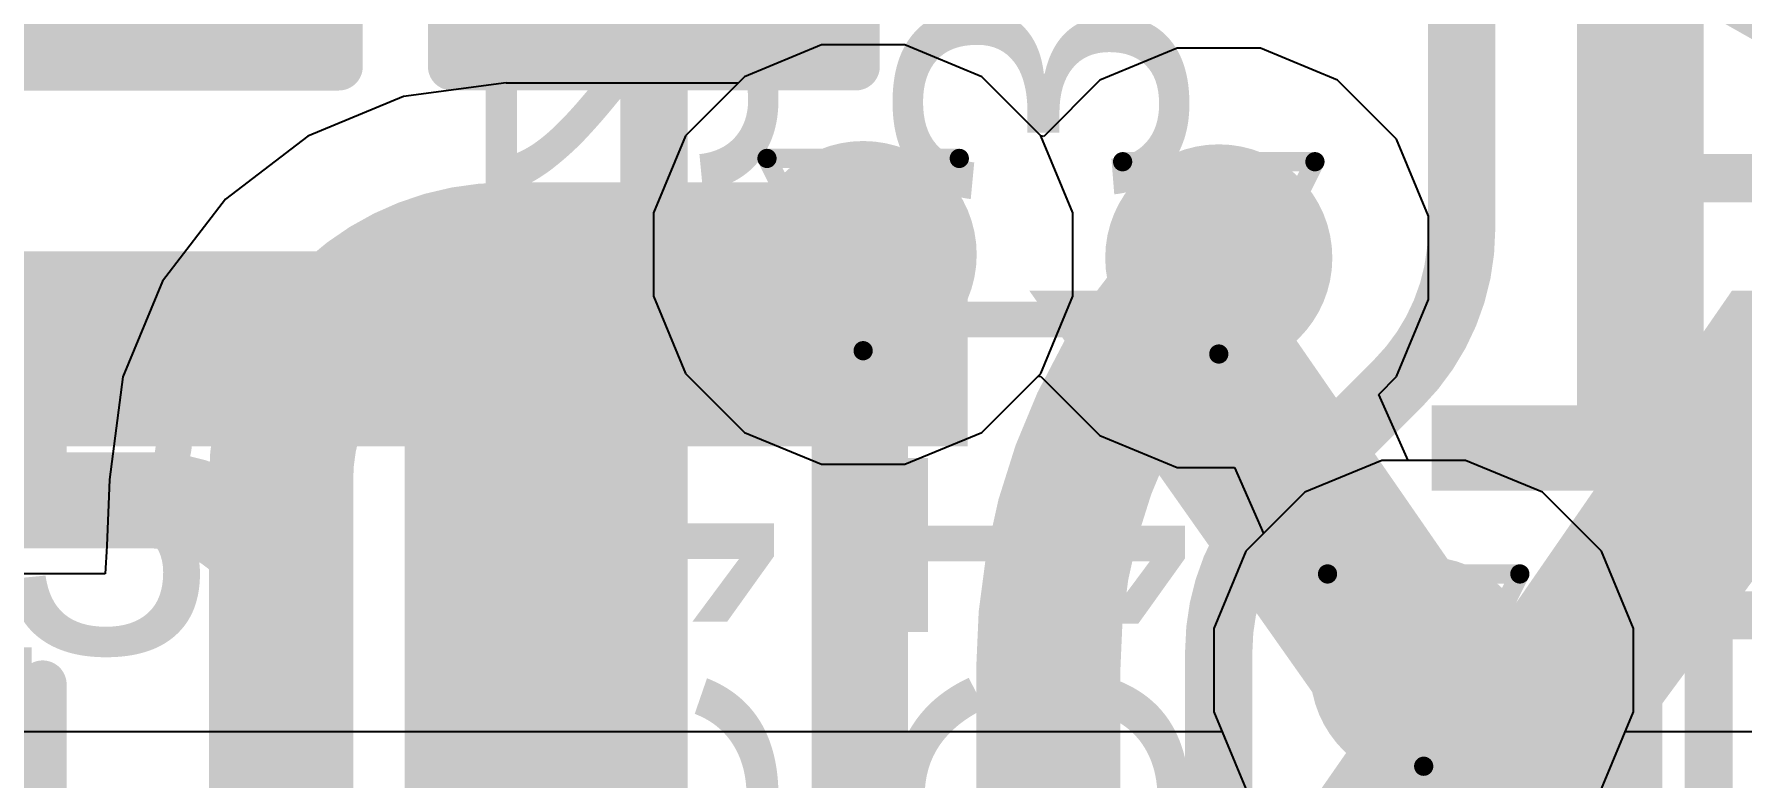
# Model space of a CAD drawing. Header units: inches. Extents: x 0 to 5359, y 0 to 5098.
# Drawn here: x 69.31 to 73.821, y 45.802 to 47.767 of the extents above; entities that cross this region are included whole.
import ezdxf

# ---------------------------------------------------------------- set-up
doc = ezdxf.new("R2010")
doc.units = ezdxf.units.IN
for name, color, linetype in [('Bottom Layer', 5, 'Continuous'), ('Bottom Overlay', 54, 'Continuous'), ('Bottom Paste', 16, 'Continuous'), ('Bottom Solder', 6, 'Continuous'), ('Drill Drawing', 1, 'Continuous'), ('Layer 1', 16, 'Continuous'), ('Layer 2', 76, 'Continuous'), ('Top Layer', 1, 'Continuous'), ('Top Overlay', 2, 'Continuous'), ('Top Paste', 8, 'Continuous'), ('Top Solder', 216, 'Continuous'), ('Via Holes', 16, 'Continuous')]:
    doc.layers.add(name, color=color, linetype=linetype)
doc.styles.add('Arial', font='', dxfattribs={"height": 0.2})
doc.styles.add('Arial Black_Bold', font='', dxfattribs={"height": 0.2})
doc.styles.get('Arial').set_extended_font_data('Arial')
doc.styles.get('Arial Black_Bold').set_extended_font_data('Arial Black', bold=True)

# ---------------------------------------------------------------- blocks, each defined once
blk = doc.blocks.new('R___0603_86')
at = {"layer": 'Top Layer'}
for points in [[(-0.38100254, 0.44449746), (-0.38100254, -0.44450254), (-1.14300254, -0.44450254), (-1.14300254, 0.44449746)], [(1.143, 0.4445), (1.143, -0.4445), (0.3809999999999999, -0.4445), (0.3809999999999999, 0.4445)]]:
    blk.add_hatch(color=1, dxfattribs=at).paths.add_polyline_path(points)
at = {"layer": 'Top Paste'}
for points in [[(-0.38100254, 0.44449746), (-0.38100254, -0.44450254), (-1.14300254, -0.44450254), (-1.14300254, 0.44449746)], [(1.143, 0.4445), (1.143, -0.4445), (0.3809999999999999, -0.4445), (0.3809999999999999, 0.4445)]]:
    blk.add_hatch(color=8, dxfattribs=at).paths.add_polyline_path(points)
at = {"layer": 'Top Solder'}
for points in [[(-0.27940254, 0.5460974599999999), (-0.27940254, -0.54610254), (-1.24460254, -0.54610254), (-1.24460254, 0.5460974599999999)], [(1.2446, 0.5460999999999999), (1.2446, -0.5460999999999999), (0.2794, -0.5460999999999999), (0.2794, 0.5460999999999999)]]:
    blk.add_hatch(color=216, dxfattribs=at).paths.add_polyline_path(points)
at = {"layer": 'Top Overlay'}
for points in [[(-1.21920762, 0.53339492, 0.127, 0.127, 0), (1.21920254, 0.53340254, 0.127, 0.127, 0)], [(-1.2192, -0.53339492, 0.127, 0.127, 0), (-1.21920762, 0.53339492, 0.127, 0.127, 0)], [(1.2192, -0.5334, 0.127, 0.127, 0), (1.21920254, 0.53340254, 0.127, 0.127, 0)], [(1.2192, -0.5334, 0.127, 0.127, 0), (-1.2192, -0.53339492, 0.127, 0.127, 0)]]:
    blk.add_lwpolyline(points, format="xyseb", dxfattribs=at)
for points in [[(-1.25095762, 0.53339492, 0.0635, 0.0635, 1), (-1.18745762, 0.53339492, 0.0635, 0.0635, 1)], [(-1.25095762, 0.53339492, 0.0635, 0.0635, 1), (-1.18745762, 0.53339492, 0.0635, 0.0635, 1)], [(1.18745254, 0.53340254, 0.0635, 0.0635, 1), (1.25095254, 0.53340254, 0.0635, 0.0635, 1)], [(1.18745254, 0.53340254, 0.0635, 0.0635, 1), (1.25095254, 0.53340254, 0.0635, 0.0635, 1)], [(-1.25095, -0.53339492, 0.0635, 0.0635, 1), (-1.18745, -0.53339492, 0.0635, 0.0635, 1)], [(-1.25095, -0.53339492, 0.0635, 0.0635, 1), (-1.18745, -0.53339492, 0.0635, 0.0635, 1)], [(1.18745, -0.5334, 0.0635, 0.0635, 1), (1.25095, -0.5334, 0.0635, 0.0635, 1)], [(1.18745, -0.5334, 0.0635, 0.0635, 1), (1.25095, -0.5334, 0.0635, 0.0635, 1)]]:
    blk.add_lwpolyline(points, format="xyseb", close=True, dxfattribs=at)
blk = doc.blocks.new('R___0603_87')
at = {"layer": 'Top Layer'}
for points in [[(-0.38100254, 0.4445), (-0.38100254, -0.4445), (-1.14300254, -0.4445), (-1.14300254, 0.4445)], [(1.14300254, 0.44449746), (1.14300254, -0.44450254), (0.38100254, -0.44450254), (0.38100254, 0.44449746)]]:
    blk.add_hatch(color=1, dxfattribs=at).paths.add_polyline_path(points)
at = {"layer": 'Top Paste'}
for points in [[(-0.38100254, 0.4445), (-0.38100254, -0.4445), (-1.14300254, -0.4445), (-1.14300254, 0.4445)], [(1.14300254, 0.44449746), (1.14300254, -0.44450254), (0.38100254, -0.44450254), (0.38100254, 0.44449746)]]:
    blk.add_hatch(color=8, dxfattribs=at).paths.add_polyline_path(points)
at = {"layer": 'Top Solder'}
for points in [[(-0.27940254, 0.5460999999999999), (-0.27940254, -0.5460999999999999), (-1.24460254, -0.5460999999999999), (-1.24460254, 0.5460999999999999)], [(1.24460254, 0.5460974599999999), (1.24460254, -0.54610254), (0.27940254, -0.54610254), (0.27940254, 0.5460974599999999)]]:
    blk.add_hatch(color=216, dxfattribs=at).paths.add_polyline_path(points)
at = {"layer": 'Top Overlay'}
for points in [[(-1.21920508, 0.53339238, 0.127, 0.127, 0), (1.21919746, 0.53340762, 0.127, 0.127, 0)], [(-1.21920254, -0.53339492, 0.127, 0.127, 0), (-1.21920508, 0.53339238, 0.127, 0.127, 0)], [(1.21919492, -0.53339492, 0.127, 0.127, 0), (1.21919746, 0.53340762, 0.127, 0.127, 0)], [(1.21919492, -0.53339492, 0.127, 0.127, 0), (-1.21920254, -0.53339492, 0.127, 0.127, 0)]]:
    blk.add_lwpolyline(points, format="xyseb", dxfattribs=at)
for points in [[(-1.25095508, 0.53339238, 0.0635, 0.0635, 1), (-1.18745508, 0.53339238, 0.0635, 0.0635, 1)], [(-1.25095508, 0.53339238, 0.0635, 0.0635, 1), (-1.18745508, 0.53339238, 0.0635, 0.0635, 1)], [(1.18744746, 0.53340762, 0.0635, 0.0635, 1), (1.25094746, 0.53340762, 0.0635, 0.0635, 1)], [(1.18744746, 0.53340762, 0.0635, 0.0635, 1), (1.25094746, 0.53340762, 0.0635, 0.0635, 1)], [(-1.25095254, -0.53339492, 0.0635, 0.0635, 1), (-1.18745254, -0.53339492, 0.0635, 0.0635, 1)], [(-1.25095254, -0.53339492, 0.0635, 0.0635, 1), (-1.18745254, -0.53339492, 0.0635, 0.0635, 1)], [(1.18744492, -0.53339492, 0.0635, 0.0635, 1), (1.25094492, -0.53339492, 0.0635, 0.0635, 1)], [(1.18744492, -0.53339492, 0.0635, 0.0635, 1), (1.25094492, -0.53339492, 0.0635, 0.0635, 1)]]:
    blk.add_lwpolyline(points, format="xyseb", close=True, dxfattribs=at)
blk = doc.blocks.new('C___0402_B_240')
at = {"layer": 'Bottom Layer'}
for points in [[(-0.24130508, 0.31750508), (-0.2413050799999999, -0.31749492), (-0.6985050799999999, -0.31749492), (-0.6985050799999999, 0.31750508)], [(0.69849746, 0.3175), (0.69849746, -0.3175), (0.24129746, -0.3175), (0.24129746, 0.3175)]]:
    blk.add_hatch(color=5, dxfattribs=at).paths.add_polyline_path(points)
at = {"layer": 'Bottom Paste'}
for points in [[(-0.24130508, 0.31750508), (-0.2413050799999999, -0.31749492), (-0.6985050799999999, -0.31749492), (-0.6985050799999999, 0.31750508)], [(0.69849746, 0.3175), (0.69849746, -0.3175), (0.24129746, -0.3175), (0.24129746, 0.3175)]]:
    blk.add_hatch(color=16, dxfattribs=at).paths.add_polyline_path(points)
at = {"layer": 'Bottom Solder'}
for points in [[(-0.1813052, 0.3775049599999999), (-0.1813051999999999, -0.3774948), (-0.75850496, -0.3774948), (-0.75850496, 0.3775049599999999)], [(0.7584973399999999, 0.37749988), (0.7584973399999999, -0.37749988), (0.18129758, -0.37749988), (0.18129758, 0.37749988)]]:
    blk.add_hatch(color=6, dxfattribs=at).paths.add_polyline_path(points)
at = {"layer": 'Bottom Overlay'}
for points in [[(-0.7874, -0.40639492, 0.127, 0.127, 0), (-0.78740762, 0.40640508, 0.127, 0.127, 0)], [(-0.27940508, 0.40640508, 0.127, 0.127, 0), (-0.78740762, 0.40640508, 0.127, 0.127, 0)], [(0.7874, 0.4064, 0.127, 0.127, 0), (0.27940254, 0.40640508, 0.127, 0.127, 0)], [(0.7873898399999999, -0.4063923799999999, 0.127, 0.127, 0), (0.7874, 0.4064, 0.127, 0.127, 0)], [(-0.27940508, -0.40639746, 0.127, 0.127, 0), (-0.7874, -0.40639492, 0.127, 0.127, 0)], [(0.7873898399999999, -0.4063923799999999, 0.127, 0.127, 0), (0.27939492, -0.4063898399999999, 0.127, 0.127, 0)]]:
    blk.add_lwpolyline(points, format="xyseb", dxfattribs=at)
for points in [[(-0.81915762, 0.40640508, 0.0635, 0.0635, 1), (-0.7556576199999999, 0.40640508, 0.0635, 0.0635, 1)], [(-0.81915762, 0.40640508, 0.0635, 0.0635, 1), (-0.7556576199999999, 0.40640508, 0.0635, 0.0635, 1)], [(-0.31115508, 0.40640508, 0.0635, 0.0635, 1), (-0.24765508, 0.40640508, 0.0635, 0.0635, 1)], [(0.24765254, 0.40640508, 0.0635, 0.0635, 1), (0.31115254, 0.40640508, 0.0635, 0.0635, 1)], [(0.7556499999999999, 0.4064, 0.0635, 0.0635, 1), (0.8191499999999999, 0.4064, 0.0635, 0.0635, 1)], [(0.7556499999999999, 0.4064, 0.0635, 0.0635, 1), (0.8191499999999999, 0.4064, 0.0635, 0.0635, 1)], [(-0.8191499999999999, -0.40639492, 0.0635, 0.0635, 1), (-0.7556499999999999, -0.40639492, 0.0635, 0.0635, 1)], [(-0.8191499999999999, -0.40639492, 0.0635, 0.0635, 1), (-0.7556499999999999, -0.40639492, 0.0635, 0.0635, 1)], [(-0.31115508, -0.40639746, 0.0635, 0.0635, 1), (-0.24765508, -0.40639746, 0.0635, 0.0635, 1)], [(0.24764492, -0.4063898399999999, 0.0635, 0.0635, 1), (0.31114492, -0.4063898399999999, 0.0635, 0.0635, 1)], [(0.75563984, -0.4063923799999999, 0.0635, 0.0635, 1), (0.8191398400000001, -0.4063923799999999, 0.0635, 0.0635, 1)], [(0.75563984, -0.4063923799999999, 0.0635, 0.0635, 1), (0.8191398400000001, -0.4063923799999999, 0.0635, 0.0635, 1)]]:
    blk.add_lwpolyline(points, format="xyseb", close=True, dxfattribs=at)

msp = doc.modelspace()

# ---------------------------------------------------------------- hatches: boundary and pattern name
at = {"layer": 'Bottom Layer'}
h = msp.add_hatch(color=5, dxfattribs=at)
edge = h.paths.add_edge_path()
edge.add_arc((71.49961824, 47.18441668), 0.2999994, 0, 360)
h = msp.add_hatch(color=5, dxfattribs=at)
edge = h.paths.add_edge_path()
edge.add_arc((72.43906263999999, 47.17567146), 0.2999994, 0, 360)
h = msp.add_hatch(color=5, dxfattribs=at)
edge = h.paths.add_edge_path()
edge.add_arc((72.98036204, 46.086649), 0.2999994, 0, 360)
at = {"layer": 'Layer 1'}
h = msp.add_hatch(color=16, dxfattribs=at)
edge = h.paths.add_edge_path()
edge.add_arc((71.49961824, 47.18441668), 0.2999994, 0, 360)
h = msp.add_hatch(color=16, dxfattribs=at)
edge = h.paths.add_edge_path()
edge.add_arc((72.43906263999999, 47.17567146), 0.2999994, 0, 360)
h = msp.add_hatch(color=16, dxfattribs=at)
edge = h.paths.add_edge_path()
edge.add_arc((72.98036204, 46.086649), 0.2999994, 0, 360)
at = {"layer": 'Layer 2'}
h = msp.add_hatch(color=76, dxfattribs=at)
edge = h.paths.add_edge_path()
edge.add_arc((71.49961824, 47.18441668), 0.2999994, 0, 360)
h = msp.add_hatch(color=76, dxfattribs=at)
edge = h.paths.add_edge_path()
edge.add_arc((72.43906263999999, 47.17567146), 0.2999994, 0, 360)
h = msp.add_hatch(color=76, dxfattribs=at)
edge = h.paths.add_edge_path()
edge.add_arc((72.98036204, 46.086649), 0.2999994, 0, 360)
at = {"layer": 'Top Layer'}
h = msp.add_hatch(color=1, dxfattribs=at)
edge = h.paths.add_edge_path()
edge.add_arc((71.49961824, 47.18441668), 0.2999994, 0, 360)
h = msp.add_hatch(color=1, dxfattribs=at)
edge = h.paths.add_edge_path()
edge.add_arc((72.43906263999999, 47.17567146), 0.2999994, 0, 360)
h = msp.add_hatch(color=1, dxfattribs=at)
edge = h.paths.add_edge_path()
edge.add_arc((72.98036204, 46.086649), 0.2999994, 0, 360)
at = {"layer": 'Via Holes'}
h = msp.add_hatch(color=7, dxfattribs=at)
edge = h.paths.add_edge_path()
edge.add_arc((71.49961824, 47.18441668), 0.1499997, 0, 360)
h = msp.add_hatch(color=7, dxfattribs=at)
edge = h.paths.add_edge_path()
edge.add_arc((72.43906263999999, 47.17567146), 0.1499997, 0, 360)
h = msp.add_hatch(color=7, dxfattribs=at)
edge = h.paths.add_edge_path()
edge.add_arc((72.98036204, 46.086649), 0.1499997, 0, 360)

# ---------------------------------------------------------------- linework, layer by layer
at = {"layer": 'Bottom Layer'}
for p, q in [((71.38942034, 47.73841608), (71.18580378, 47.65407537999999)), ((71.60981613999999, 47.73841608), (71.38942034, 47.73841608)), ((71.8134327, 47.65407537999999), (71.60981613999999, 47.73841608)), ((72.32886474, 47.72967086), (72.12524817999999, 47.64533015999999)), ((72.54926054, 47.72967086), (72.32886474, 47.72967086)), ((72.75287709999999, 47.64533015999999), (72.54926054, 47.72967086)), ((70.55667118, 47.63788287999999), (70.28541442, 47.60217048)), ((70.55667118, 47.6376238), (70.55667118, 47.63788287999999)), ((71.16935219999999, 47.6376238), (70.55667118, 47.6376238)), ((71.18580378, 47.65407537999999), (71.16935219999999, 47.6376238)), ((71.96927439999999, 47.49823368), (71.8134327, 47.65407537999999)), ((72.12524817999999, 47.64533015999999), (71.9766785, 47.49676048)), ((72.90872134, 47.48948592), (72.75287709999999, 47.64533015999999)), ((70.28541442, 47.60217048), (70.03264123999999, 47.49746913999999)), ((70.03264123999999, 47.49746913999999), (69.81558299999999, 47.33091372)), ((71.9766785, 47.49676048), (71.96927439999999, 47.49823368)), ((72.99306204, 47.28586936), (72.90872134, 47.48948592)), ((69.81558299999999, 47.33091372), (69.64902758, 47.11385548)), ((72.99306204, 47.06547355999999), (72.99306204, 47.28586936)), ((69.64902758, 47.11385548), (69.54432623999999, 46.8610823)), ((72.90872134, 46.86185699999999), (72.99306204, 47.06547355999999)), ((69.54432623999999, 46.8610823), (69.50861384, 46.58982808)), ((72.86188374, 46.8150194), (72.90872134, 46.86185699999999)), ((72.93896258, 46.6406484), (72.86188374, 46.8150194)), ((73.09055993999999, 46.6406484), (72.93896258, 46.6406484)), ((73.29417649999999, 46.5563077), (73.09055993999999, 46.6406484)), ((69.5086113, 46.58982808), (69.50219272, 46.41468491999999)), ((69.50861384, 46.58982808), (69.5086113, 46.58982808)), ((73.45002074, 46.40046346), (73.29417649999999, 46.5563077)), ((69.50219272, 46.41468491999999), (69.49721177999999, 46.34081156)), ((73.53436143999998, 46.1968469), (73.45002074, 46.40046346)), ((69.49721177999999, 46.34081156), (68.48387115999999, 46.34081156)), ((73.53436143999998, 45.9764511), (73.53436143999998, 46.1968469)), ((73.45002074, 45.77283454), (73.53436143999998, 45.9764511))]:
    msp.add_line(p, q, dxfattribs=at)
for points in [[(69.96208004, 46.58982554, 0.3809999999999999, 0.3809999999999999, -0.4142135623730951), (70.55667118, 47.18441668, 0.3809999999999999, 0.3809999999999999, 0)], [(70.55667118, 47.18441668, 0.3809999999999999, 0.3809999999999999, 0), (71.49961824, 47.18441668, 0.3809999999999999, 0.3809999999999999, 0)], [(71.98878667999999, 46.09112448, 0.3809999999999999, 0.3809999999999999, -0.199336262225561), (72.43906263999999, 47.17567146, 0.3809999999999999, 0.3809999999999999, 0)], [(69.96208004, 44.58672566, 0.3809999999999999, 0.3809999999999999, 0), (69.96208004, 46.58982554, 0.3809999999999999, 0.3809999999999999, 0)], [(71.9887816, 44.58659612, 0.3809999999999999, 0.3809999999999999, 0), (71.98878667999999, 46.09112448, 0.3809999999999999, 0.3809999999999999, 0)], [(72.980042, 46.08632896, 0.3809999999999999, 0.3809999999999999, 0), (72.98036204, 46.086649, 0.3809999999999999, 0.3809999999999999, 0)], [(72.980042, 44.7356865, 0.3809999999999999, 0.3809999999999999, 0), (72.980042, 46.08632896, 0.3809999999999999, 0.3809999999999999, 0)]]:
    msp.add_lwpolyline(points, format="xyseb", dxfattribs=at)
for points in [[(70.46142117999999, 47.18441668, 0.1905, 0.1905, 1), (70.65192118, 47.18441668, 0.1905, 0.1905, 1)], [(70.46142117999999, 47.18441668, 0.1905, 0.1905, 1), (70.65192118, 47.18441668, 0.1905, 0.1905, 1)], [(71.40436824, 47.18441668, 0.1905, 0.1905, 1), (71.59486824, 47.18441668, 0.1905, 0.1905, 1)], [(72.34381264, 47.17567146, 0.1905, 0.1905, 1), (72.53431264, 47.17567146, 0.1905, 0.1905, 1)], [(69.86683004, 46.58982554, 0.1905, 0.1905, 1), (70.05733004, 46.58982554, 0.1905, 0.1905, 1)], [(69.86683004, 46.58982554, 0.1905, 0.1905, 1), (70.05733004, 46.58982554, 0.1905, 0.1905, 1)], [(71.89353668, 46.09112448, 0.1905, 0.1905, 1), (72.08403668, 46.09112448, 0.1905, 0.1905, 1)], [(71.89353668, 46.09112448, 0.1905, 0.1905, 1), (72.08403668, 46.09112448, 0.1905, 0.1905, 1)], [(72.88479199999999, 46.08632896, 0.1905, 0.1905, 1), (73.075292, 46.08632896, 0.1905, 0.1905, 1)], [(72.88479199999999, 46.08632896, 0.1905, 0.1905, 1), (73.075292, 46.08632896, 0.1905, 0.1905, 1)], [(72.88511204, 46.086649, 0.1905, 0.1905, 1), (73.07561204, 46.086649, 0.1905, 0.1905, 1)]]:
    msp.add_lwpolyline(points, format="xyseb", close=True, dxfattribs=at)
at = {"layer": 'Bottom Overlay'}
for points in [[(73.73290816, 46.23165252, 0.127, 0.127, 0), (76.19999999999999, 46.23165252, 0.127, 0.127, 0)], [(73.73290816, 43.90606916, 0.127, 0.127, 0), (73.73290816, 46.23165252, 0.127, 0.127, 0)]]:
    msp.add_lwpolyline(points, format="xyseb", dxfattribs=at)
msp.add_lwpolyline([(73.70115815999999, 46.23165252, 0.0635, 0.0635, 1), (73.76465816, 46.23165252, 0.0635, 0.0635, 1)], format="xyseb", close=True, dxfattribs=at)
msp.add_lwpolyline([(73.70115815999999, 46.23165252, 0.0635, 0.0635, 1), (73.76465816, 46.23165252, 0.0635, 0.0635, 1)], format="xyseb", close=True, dxfattribs=at)
at = {"layer": 'Drill Drawing'}
for points in [[(71.24561824, 47.43841668, 0.0508, 0.0508, 0), (71.75361824, 47.43841668, 0.0508, 0.0508, 0)], [(71.24561824, 47.43841668, 0.0508, 0.0508, 0), (71.49961824, 46.93041668, 0.0508, 0.0508, 0)], [(71.49961824, 46.93041668, 0.0508, 0.0508, 0), (71.75361824, 47.43841668, 0.0508, 0.0508, 0)], [(72.18506264, 47.42967145999999, 0.0508, 0.0508, 0), (72.69306264, 47.42967145999999, 0.0508, 0.0508, 0)], [(72.18506264, 47.42967145999999, 0.0508, 0.0508, 0), (72.43906263999999, 46.92167146, 0.0508, 0.0508, 0)], [(72.43906263999999, 46.92167146, 0.0508, 0.0508, 0), (72.69306264, 47.42967145999999, 0.0508, 0.0508, 0)], [(72.72636204, 46.340649, 0.0508, 0.0508, 0), (73.23436204, 46.340649, 0.0508, 0.0508, 0)], [(72.72636204, 46.340649, 0.0508, 0.0508, 0), (72.98036204, 45.832649, 0.0508, 0.0508, 0)], [(72.98036204, 45.832649, 0.0508, 0.0508, 0), (73.23436204, 46.340649, 0.0508, 0.0508, 0)]]:
    msp.add_lwpolyline(points, format="xyseb", dxfattribs=at)
for points in [[(71.23291824, 47.43841668, 0.0254, 0.0254, 1), (71.25831824, 47.43841668, 0.0254, 0.0254, 1)], [(71.23291824, 47.43841668, 0.0254, 0.0254, 1), (71.25831824, 47.43841668, 0.0254, 0.0254, 1)], [(71.74091823999998, 47.43841668, 0.0254, 0.0254, 1), (71.76631824, 47.43841668, 0.0254, 0.0254, 1)], [(71.74091823999998, 47.43841668, 0.0254, 0.0254, 1), (71.76631824, 47.43841668, 0.0254, 0.0254, 1)], [(72.17236263999999, 47.42967145999999, 0.0254, 0.0254, 1), (72.19776264, 47.42967145999999, 0.0254, 0.0254, 1)], [(72.17236263999999, 47.42967145999999, 0.0254, 0.0254, 1), (72.19776264, 47.42967145999999, 0.0254, 0.0254, 1)], [(72.68036264, 47.42967145999999, 0.0254, 0.0254, 1), (72.70576263999999, 47.42967145999999, 0.0254, 0.0254, 1)], [(72.68036264, 47.42967145999999, 0.0254, 0.0254, 1), (72.70576263999999, 47.42967145999999, 0.0254, 0.0254, 1)], [(71.48691824, 46.93041668, 0.0254, 0.0254, 1), (71.51231824, 46.93041668, 0.0254, 0.0254, 1)], [(71.48691824, 46.93041668, 0.0254, 0.0254, 1), (71.51231824, 46.93041668, 0.0254, 0.0254, 1)], [(72.42636264, 46.92167146, 0.0254, 0.0254, 1), (72.45176264, 46.92167146, 0.0254, 0.0254, 1)], [(72.42636264, 46.92167146, 0.0254, 0.0254, 1), (72.45176264, 46.92167146, 0.0254, 0.0254, 1)], [(72.71366203999999, 46.340649, 0.0254, 0.0254, 1), (72.73906204, 46.340649, 0.0254, 0.0254, 1)], [(72.71366203999999, 46.340649, 0.0254, 0.0254, 1), (72.73906204, 46.340649, 0.0254, 0.0254, 1)], [(73.22166204, 46.340649, 0.0254, 0.0254, 1), (73.24706204, 46.340649, 0.0254, 0.0254, 1)], [(73.22166204, 46.340649, 0.0254, 0.0254, 1), (73.24706204, 46.340649, 0.0254, 0.0254, 1)], [(72.96766204, 45.832649, 0.0254, 0.0254, 1), (72.99306204, 45.832649, 0.0254, 0.0254, 1)], [(72.96766204, 45.832649, 0.0254, 0.0254, 1), (72.99306204, 45.832649, 0.0254, 0.0254, 1)]]:
    msp.add_lwpolyline(points, format="xyseb", close=True, dxfattribs=at)
at = {"layer": 'Layer 1'}
for p, q in [((71.38942034, 47.73841608), (71.18580378, 47.65407537999999)), ((71.60981613999999, 47.73841608), (71.38942034, 47.73841608)), ((71.8134327, 47.65407537999999), (71.60981613999999, 47.73841608)), ((72.32886474, 47.72967086), (72.12524817999999, 47.64533015999999)), ((72.54926054, 47.72967086), (72.32886474, 47.72967086)), ((72.75287709999999, 47.64533015999999), (72.54926054, 47.72967086)), ((71.18580378, 47.65407537999999), (71.02995954000001, 47.49823114)), ((71.96927439999999, 47.49823368), (71.8134327, 47.65407537999999)), ((72.12524817999999, 47.64533015999999), (71.9766785, 47.49676048)), ((72.90872134, 47.48948592), (72.75287709999999, 47.64533015999999)), ((71.02995954000001, 47.49823114), (70.94561884, 47.29461458)), ((71.9766785, 47.49676048), (71.96927439999999, 47.49823368)), ((72.99306204, 47.28586936), (72.90872134, 47.48948592)), ((70.94561884, 47.29461458), (70.94561884, 47.07421878)), ((72.99306204, 47.06547355999999), (72.99306204, 47.28586936)), ((70.94561884, 47.07421878), (71.02995954000001, 46.87060221999999)), ((72.90872134, 46.86185699999999), (72.99306204, 47.06547355999999)), ((71.02995954000001, 46.87060221999999), (71.18580378, 46.71475798)), ((71.8134327, 46.71475798), (71.96200237999999, 46.86332766)), ((71.96200237999999, 46.86332766), (71.96940648, 46.86185446)), ((71.96940648, 46.86185446), (72.12524817999999, 46.70601276)), ((72.86188374, 46.8150194), (72.90872134, 46.86185699999999)), ((72.93896258, 46.6406484), (72.86188374, 46.8150194)), ((71.18580378, 46.71475798), (71.38942034, 46.63041728)), ((71.60981613999999, 46.63041728), (71.8134327, 46.71475798)), ((72.12524817999999, 46.70601276), (72.32886474, 46.62167205999999)), ((71.38942034, 46.63041728), (71.60981613999999, 46.63041728)), ((72.32886474, 46.62167205999999), (72.4804621, 46.62167205999999)), ((72.4804621, 46.62167205999999), (72.55754094, 46.44730106)), ((73.09055993999999, 46.6406484), (72.93896258, 46.6406484)), ((73.29417649999999, 46.5563077), (73.09055993999999, 46.6406484)), ((73.45002074, 46.40046346), (73.29417649999999, 46.5563077)), ((72.55754094, 46.44730106), (72.51070333999999, 46.40046346)), ((72.51070333999999, 46.40046346), (72.42636264, 46.1968469)), ((73.53436143999998, 46.1968469), (73.45002074, 46.40046346)), ((72.42636264, 46.1968469), (72.42636264, 45.9764511)), ((73.53436143999998, 45.9764511), (73.53436143999998, 46.1968469)), ((72.42636264, 45.9764511), (72.51070333999999, 45.77283454)), ((73.45002074, 45.77283454), (73.53436143999998, 45.9764511))]:
    msp.add_line(p, q, dxfattribs=at)
at = {"layer": 'Layer 2'}
for p, q in [((71.38942034, 47.73841608), (71.18580378, 47.65407537999999)), ((71.60981613999999, 47.73841608), (71.38942034, 47.73841608)), ((71.8134327, 47.65407537999999), (71.60981613999999, 47.73841608)), ((71.18580378, 47.65407537999999), (71.02995954000001, 47.49823114)), ((71.96927694, 47.49823114), (71.8134327, 47.65407537999999)), ((71.02995954000001, 47.49823114), (70.94561884, 47.29461458)), ((72.05361764, 47.29461458), (71.96927694, 47.49823114)), ((70.94561884, 47.29461458), (70.94561884, 47.07421878)), ((72.05361764, 47.07421878), (72.05361764, 47.29461458)), ((70.94561884, 47.07421878), (71.02995954000001, 46.87060221999999)), ((71.96927694, 46.87060221999999), (72.05361764, 47.07421878)), ((71.02995954000001, 46.87060221999999), (71.18580378, 46.71475798)), ((71.8134327, 46.71475798), (71.96927694, 46.87060221999999)), ((71.18580378, 46.71475798), (71.38942034, 46.63041728)), ((71.60981613999999, 46.63041728), (71.8134327, 46.71475798)), ((71.38942034, 46.63041728), (71.60981613999999, 46.63041728)), ((72.87016414, 46.6406484), (72.66654758, 46.5563077)), ((73.09055993999999, 46.6406484), (72.87016414, 46.6406484)), ((73.29417649999999, 46.5563077), (73.09055993999999, 46.6406484)), ((72.66654758, 46.5563077), (72.51070333999999, 46.40046346)), ((73.45002074, 46.40046346), (73.29417649999999, 46.5563077)), ((72.51070333999999, 46.40046346), (72.42636264, 46.1968469)), ((73.53436143999998, 46.1968469), (73.45002074, 46.40046346)), ((72.42636264, 46.1968469), (72.42636264, 45.9764511)), ((73.53436143999998, 45.9764511), (73.53436143999998, 46.1968469)), ((72.42636264, 45.9764511), (72.44842, 45.9232)), ((73.51230407999999, 45.9232), (73.53436143999998, 45.9764511)), ((72.44842, 45.9232), (67.50240246, 45.9232)), ((76.54261297999999, 45.9232), (73.51230407999999, 45.9232))]:
    msp.add_line(p, q, dxfattribs=at)
at = {"layer": 'Top Layer'}
for points in [[(73.0805752, 47.25061924, 0.1778, 0.1778, 0), (73.0805752, 50.80030479999999, 0.1778, 0.1778, 0)], [(73.52166144, 44.95621692, 0.1778, 0.1778, 0), (73.52166144, 49.26340159999999, 0.1778, 0.1778, 0)], [(70.94680247999999, 44.95202845999999, 0.1778, 0.1778, 0), (70.94680247999999, 48.13866927999999, 0.1778, 0.1778, 0)], [(73.0805752, 47.25061924, 0.1778, 0.1778, -0.198912367379658), (72.9119954, 46.84363504, 0.1778, 0.1778, 0)], [(71.49087302, 47.17567146, 0.254, 0.254, 0), (71.49961824, 47.18441668, 0.254, 0.254, 0)], [(71.49087302, 44.92543465999999, 0.254, 0.254, 0), (71.49087302, 47.17567146, 0.254, 0.254, 0)], [(72.21059726, 46.94720608, 0.2286, 0.2286, 0), (72.43906263999999, 47.17567146, 0.2286, 0.2286, 0)], [(68.56475746, 47.06619999999999, 0.254, 0.254, 0), (70.0786, 47.06619999999999, 0.254, 0.254, 0)], [(70.0786, 47.06619999999999, 0.254, 0.254, -0.4142135623730951), (70.48213742, 46.66266258, 0.254, 0.254, 0)], [(71.98213442, 46.39564762, 0.2286, 0.2286, -0.198912367379658), (72.21059726, 46.94720608, 0.2286, 0.2286, 0)], [(72.6035505, 46.53518759999999, 0.1778, 0.1778, 0), (72.9119954, 46.8436325, 0.1778, 0.1778, 0)], [(70.48213742, 44.91668944, 0.254, 0.254, 0), (70.48213742, 46.66266258, 0.254, 0.254, 0)], [(67.20989098, 46.53518759999999, 0.254, 0.254, 0), (69.62045004, 46.53518759999999, 0.254, 0.254, 0)], [(69.62045004, 46.53518759999999, 0.254, 0.254, -0.4142135623730951), (69.98212572, 46.17351192, 0.254, 0.254, 0)], [(72.43906263999999, 46.13807892, 0.1778, 0.1778, -0.1987926825823814), (72.60336762, 46.53500472, 0.1778, 0.1778, 0)], [(72.60336762, 46.53500472, 0.1778, 0.1778, 0), (72.6035505, 46.53518759999999, 0.1778, 0.1778, 0)], [(72.60336762, 46.53500472, 0.1778, 0.1778, -0.0001146035215910067), (72.6035505, 46.53518759999999, 0.1778, 0.1778, 0)], [(71.98213442, 44.91669959999999, 0.2286, 0.2286, 0), (71.98213442, 46.39564762, 0.2286, 0.2286, 0)], [(69.98212572, 45.58969545999999, 0.254, 0.254, 0), (69.98212572, 46.17351192, 0.254, 0.254, 0)], [(72.43906263999999, 44.95975006, 0.1778, 0.1778, 0), (72.43906263999999, 46.13807892, 0.1778, 0.1778, 0)], [(72.98036204, 46.086649, 0.254, 0.254, 0), (72.98124341999998, 46.08576762, 0.254, 0.254, 0)], [(72.98124341999998, 44.91756828, 0.254, 0.254, 0), (72.98124341999998, 46.08576762, 0.254, 0.254, 0)]]:
    msp.add_lwpolyline(points, format="xyseb", dxfattribs=at)
for points in [[(73.0361252, 47.25061924, 0.08889999999999999, 0.08889999999999999, 1), (73.1250252, 47.25061924, 0.08889999999999999, 0.08889999999999999, 1)], [(73.0361252, 47.25061924, 0.08889999999999999, 0.08889999999999999, 1), (73.1250252, 47.25061924, 0.08889999999999999, 0.08889999999999999, 1)], [(71.42737302, 47.17567146, 0.127, 0.127, 1), (71.55437302, 47.17567146, 0.127, 0.127, 1)], [(71.42737302, 47.17567146, 0.127, 0.127, 1), (71.55437302, 47.17567146, 0.127, 0.127, 1)], [(71.43611824, 47.18441668, 0.127, 0.127, 1), (71.56311824, 47.18441668, 0.127, 0.127, 1)], [(72.38191264, 47.17567146, 0.1143, 0.1143, 1), (72.49621264, 47.17567146, 0.1143, 0.1143, 1)], [(70.01509999999999, 47.06619999999999, 0.127, 0.127, 1), (70.14209999999999, 47.06619999999999, 0.127, 0.127, 1)], [(70.01509999999999, 47.06619999999999, 0.127, 0.127, 1), (70.14209999999999, 47.06619999999999, 0.127, 0.127, 1)], [(72.15344726, 46.94720608, 0.1143, 0.1143, 1), (72.26774726, 46.94720608, 0.1143, 0.1143, 1)], [(72.15344726, 46.94720608, 0.1143, 0.1143, 1), (72.26774726, 46.94720608, 0.1143, 0.1143, 1)], [(72.8675454, 46.84363504, 0.08889999999999999, 0.08889999999999999, 1), (72.9564454, 46.84363504, 0.08889999999999999, 0.08889999999999999, 1)], [(72.8675454, 46.8436325, 0.08889999999999999, 0.08889999999999999, 1), (72.9564454, 46.8436325, 0.08889999999999999, 0.08889999999999999, 1)], [(70.41863742, 46.66266258, 0.127, 0.127, 1), (70.54563741999999, 46.66266258, 0.127, 0.127, 1)], [(70.41863742, 46.66266258, 0.127, 0.127, 1), (70.54563741999999, 46.66266258, 0.127, 0.127, 1)], [(69.55695004, 46.53518759999999, 0.127, 0.127, 1), (69.68395004, 46.53518759999999, 0.127, 0.127, 1)], [(69.55695004, 46.53518759999999, 0.127, 0.127, 1), (69.68395004, 46.53518759999999, 0.127, 0.127, 1)], [(72.55891762, 46.53500472, 0.08889999999999999, 0.08889999999999999, 1), (72.64781762, 46.53500472, 0.08889999999999999, 0.08889999999999999, 1)], [(72.55891762, 46.53500472, 0.08889999999999999, 0.08889999999999999, 1), (72.64781762, 46.53500472, 0.08889999999999999, 0.08889999999999999, 1)], [(72.55891762, 46.53500472, 0.08889999999999999, 0.08889999999999999, 1), (72.64781762, 46.53500472, 0.08889999999999999, 0.08889999999999999, 1)], [(72.55910049999999, 46.53518759999999, 0.08889999999999999, 0.08889999999999999, 1), (72.6480005, 46.53518759999999, 0.08889999999999999, 0.08889999999999999, 1)], [(72.55910049999999, 46.53518759999999, 0.08889999999999999, 0.08889999999999999, 1), (72.6480005, 46.53518759999999, 0.08889999999999999, 0.08889999999999999, 1)], [(72.55910049999999, 46.53518759999999, 0.08889999999999999, 0.08889999999999999, 1), (72.6480005, 46.53518759999999, 0.08889999999999999, 0.08889999999999999, 1)], [(71.92498441999999, 46.39564762, 0.1143, 0.1143, 1), (72.03928442, 46.39564762, 0.1143, 0.1143, 1)], [(71.92498441999999, 46.39564762, 0.1143, 0.1143, 1), (72.03928442, 46.39564762, 0.1143, 0.1143, 1)], [(69.91862572, 46.17351192, 0.127, 0.127, 1), (70.04562571999999, 46.17351192, 0.127, 0.127, 1)], [(69.91862572, 46.17351192, 0.127, 0.127, 1), (70.04562571999999, 46.17351192, 0.127, 0.127, 1)], [(72.39461263999999, 46.13807892, 0.08889999999999999, 0.08889999999999999, 1), (72.48351263999999, 46.13807892, 0.08889999999999999, 0.08889999999999999, 1)], [(72.39461263999999, 46.13807892, 0.08889999999999999, 0.08889999999999999, 1), (72.48351263999999, 46.13807892, 0.08889999999999999, 0.08889999999999999, 1)], [(72.91686204, 46.086649, 0.127, 0.127, 1), (73.04386204, 46.086649, 0.127, 0.127, 1)], [(72.91774342, 46.08576762, 0.127, 0.127, 1), (73.04474342, 46.08576762, 0.127, 0.127, 1)], [(72.91774342, 46.08576762, 0.127, 0.127, 1), (73.04474342, 46.08576762, 0.127, 0.127, 1)]]:
    msp.add_lwpolyline(points, format="xyseb", close=True, dxfattribs=at)
at = {"layer": 'Top Overlay'}
for points in [[(73.50427768, 47.38619428, 0.127, 0.127, 0), (73.50427768, 52.578, 0.127, 0.127, 0)], [(73.50427768, 47.38619428, 0.127, 0.127, 0), (76.97416152, 47.38619428, 0.127, 0.127, 0)]]:
    msp.add_lwpolyline(points, format="xyseb", dxfattribs=at)
msp.add_lwpolyline([(73.47252768, 47.38619428, 0.0635, 0.0635, 1), (73.53602767999999, 47.38619428, 0.0635, 0.0635, 1)], format="xyseb", close=True, dxfattribs=at)
msp.add_lwpolyline([(73.47252768, 47.38619428, 0.0635, 0.0635, 1), (73.53602767999999, 47.38619428, 0.0635, 0.0635, 1)], format="xyseb", close=True, dxfattribs=at)

# ---------------------------------------------------------------- block references
at = {"rotation": 270}
for name, p in [('R___0603_86', (69.58106987999999, 48.90055244)), ('R___0603_87', (70.94680502, 48.90067182)), ('C___0402_B_240', (68.92571432, 46.32810902))]:
    msp.add_blockref(name, p, dxfattribs=at)

# ---------------------------------------------------------------- texts
at = {"layer": 'Bottom Overlay', "text_generation_flag": 2}
for s, height, rotation, style, p in [('C126', 0.7619999999999999, 270, 'Arial', (68.59847341999999, 47.56192925999999)), ('C112', 0.7619999999999999, 270, 'Arial', (70.50255901999999, 45.34375488)), ('C113', 0.7619999999999999, 270, 'Arial', (71.58812454, 45.33792304)), ('USM EXT', 2.54, 360, 'Arial Black_Bold', (87.39179879999999, 44.54891267999999))]:
    msp.add_text(s, height=height, rotation=rotation, dxfattribs=dict(at, style=style)).set_placement(p)
at = {"layer": 'Bottom Overlay', "style": 'Arial Black_Bold', "text_generation_flag": 2}
msp.add_text('1', height=1.524, dxfattribs=at).set_placement((74.28876175999999, 46.56043011999999))
at = {"layer": 'Top Overlay', "style": 'Arial'}
msp.add_text('U13', height=0.7619999999999999, dxfattribs=at).set_placement((67.8420538, 46.13139618))

doc.saveas('drawing.dxf')
